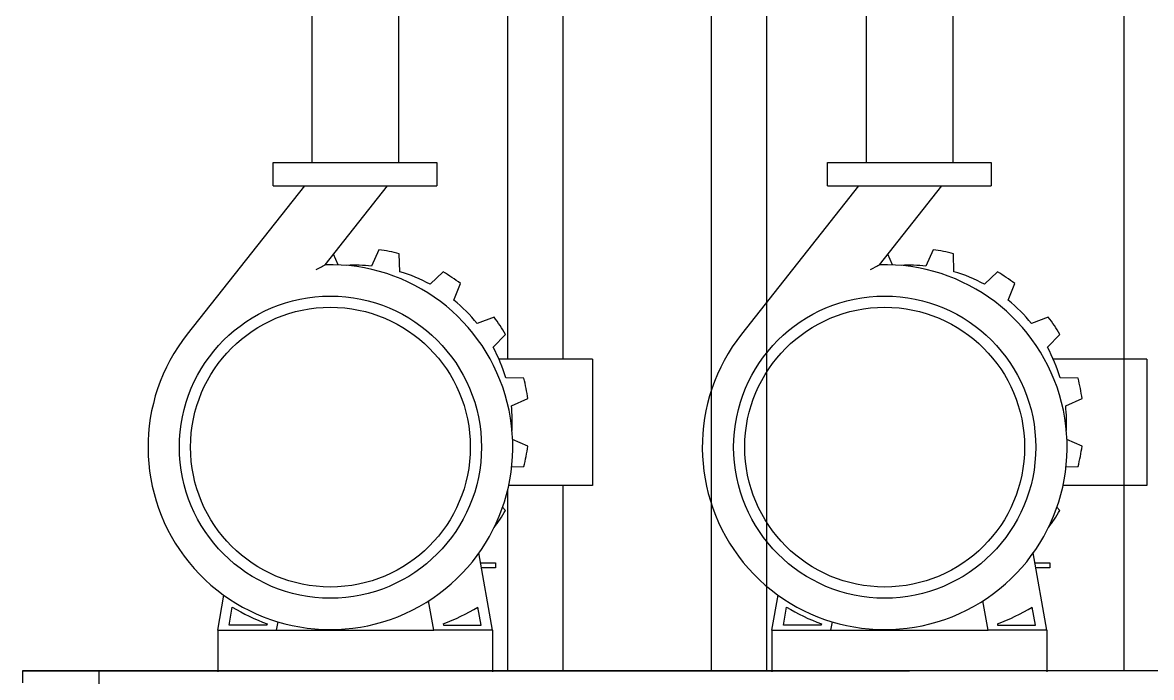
# Model space of a CAD drawing. Header units: inches. Extents: x 3739 to 4246, y 1221 to 1542.
# Drawn here: x 3886.18 to 3926.91, y 1288.3 to 1311.92 of the extents above; entities that cross this region are included whole.
import ezdxf

# ---------------------------------------------------------------- set-up
doc = ezdxf.new("R2010")
doc.units = ezdxf.units.IN
doc.header["$MEASUREMENT"] = 0
for name, color, linetype in [('No External Disconnect H1', 7, 'Continuous'), ('WDPUMP', 7, 'Continuous'), ('WSPUMP', 7, 'Continuous')]:
    doc.layers.add(name, color=color, linetype=linetype)

msp = doc.modelspace()

# ---------------------------------------------------------------- linework, layer by layer
at = {"color": 0, "linetype": 'Continuous'}
for p, q in [((3981.9322, 1288.5352), (3886.1822, 1288.5352)), ((3981.9322, 1288.5352), (3886.1822, 1288.5352)), ((3886.1822, 1288.5352), (3886.1822, 1288.0992)), ((3886.1822, 1288.5352), (3886.1822, 1288.0992)), ((3888.9322, 1288.5352), (3888.9322, 1278.5352)), ((3888.9322, 1288.5352), (3888.9322, 1278.5352))]:
    msp.add_line(p, q, dxfattribs=at)
at = {"layer": 'No External Disconnect H1', "color": 0, "linetype": 'Continuous'}
for q in [(3898.1822, 1288.5352), (3918.1822, 1288.5352), (3898.1822, 1288.5352), (3918.1822, 1288.5352)]:
    msp.add_line((3886.1822, 1288.5352), q, dxfattribs=at)
at = {"layer": 'WDPUMP', "color": 0, "linetype": 'Continuous'}
for p, q in [((3896.6197, 1332.3562), (3896.6197, 1306.8746)), ((3899.7447, 1332.3562), (3899.7447, 1306.8746)), ((3916.6197, 1332.3562), (3916.6197, 1306.8746)), ((3919.7447, 1332.3562), (3919.7447, 1306.8746)), ((3903.6779, 1324.0362), (3903.6779, 1299.7787)), ((3905.6779, 1324.0362), (3905.6779, 1299.7787)), ((3911.0292, 1324.0362), (3911.0292, 1298.6368)), ((3913.0292, 1324.0362), (3913.0292, 1301.8304)), ((3925.9322, 1288.5352), (3925.9322, 1315.9102)), ((3895.2291, 1306.0309), (3895.2291, 1306.8746)), ((3895.2291, 1306.8746), (3901.1353, 1306.8746)), ((3901.1353, 1306.8746), (3901.1353, 1306.0309)), ((3915.2291, 1306.0309), (3915.2291, 1306.8746)), ((3915.2291, 1306.8746), (3921.1353, 1306.8746)), ((3921.1353, 1306.8746), (3921.1353, 1306.0309)), ((3896.3488, 1306.0309), (3892.1262, 1300.6877)), ((3895.2291, 1306.0309), (3901.1353, 1306.0309)), ((3897.1002, 1303.1857), (3899.3488, 1306.0309)), ((3916.3488, 1306.0309), (3912.1262, 1300.6877)), ((3915.2291, 1306.0309), (3921.1353, 1306.0309)), ((3917.1002, 1303.1857), (3919.3488, 1306.0309)), ((3897.5664, 1303.1826), (3897.3986, 1303.5632)), ((3899.0389, 1303.7298), (3898.7778, 1303.1375)), ((3899.7892, 1302.9364), (3899.7745, 1303.5835)), ((3917.5664, 1303.1826), (3917.3986, 1303.5632)), ((3919.0389, 1303.7298), (3918.7778, 1303.1375)), ((3919.7892, 1302.9364), (3919.7745, 1303.5835)), ((3897.1002, 1303.1857), (3897.1002, 1303.1857)), ((3917.1002, 1303.1857), (3917.1002, 1303.1857)), ((3901.3579, 1302.9277), (3900.8899, 1302.4804)), ((3921.3579, 1302.9277), (3920.8899, 1302.4804)), ((3901.7474, 1301.9075), (3901.9815, 1302.511)), ((3921.7474, 1301.9075), (3921.9815, 1302.511)), ((3903.1933, 1301.2992), (3902.5899, 1301.0651)), ((3923.1933, 1301.2992), (3922.5899, 1301.0651)), ((3903.1629, 1300.2077), (3903.61, 1300.6756)), ((3923.1629, 1300.2077), (3923.61, 1300.6756)), ((3906.7443, 1299.7787), (3903.3732, 1299.7787)), ((3906.7443, 1299.7787), (3906.7443, 1295.2206)), ((3926.7443, 1299.7787), (3923.3732, 1299.7787)), ((3926.7443, 1299.7787), (3926.7443, 1295.2206)), ((3904.2659, 1299.0923), (3903.6188, 1299.1069)), ((3924.2659, 1299.0923), (3923.6188, 1299.1069)), ((3903.82, 1298.0955), (3904.4123, 1298.3567)), ((3923.82, 1298.0955), (3924.4123, 1298.3567)), ((3904.4123, 1296.6429), (3903.8651, 1296.8842)), ((3924.4123, 1296.6429), (3923.8651, 1296.8842)), ((3903.8326, 1295.8975), (3904.266, 1295.9073)), ((3923.8326, 1295.8975), (3924.266, 1295.9073)), ((3903.6779, 1295.0248), (3903.6779, 1288.5352)), ((3906.7443, 1295.2206), (3903.7232, 1295.2206)), ((3905.6779, 1295.2206), (3905.6779, 1288.5352)), ((3926.7443, 1295.2206), (3923.7232, 1295.2206)), ((3911.0292, 1294.5775), (3911.0292, 1288.5352)), ((3903.6102, 1294.324), (3903.5027, 1294.4365)), ((3923.6102, 1294.324), (3923.5027, 1294.4365)), ((3903.1427, 1289.9996), (3902.6507, 1292.7898)), ((3902.7129, 1292.4371), (3903.2447, 1292.4371)), ((3903.2447, 1292.4371), (3903.2447, 1292.2496)), ((3923.1427, 1289.9996), (3922.6507, 1292.7898)), ((3922.7129, 1292.4371), (3923.2447, 1292.4371)), ((3923.2447, 1292.4371), (3923.2447, 1292.2496)), ((3903.2447, 1292.2496), (3902.746, 1292.2496)), ((3923.2447, 1292.2496), (3922.746, 1292.2496)), ((3913.0292, 1291.591), (3913.0292, 1288.5352)), ((3893.2217, 1289.9996), (3893.4449, 1291.2657)), ((3913.2217, 1289.9996), (3913.4449, 1291.2657)), ((3893.6355, 1290.1871), (3893.7502, 1290.8376)), ((3901.0172, 1289.9996), (3900.8303, 1291.0595)), ((3902.7288, 1290.1871), (3902.6142, 1290.8376)), ((3913.6355, 1290.1871), (3913.7502, 1290.8376)), ((3921.0172, 1289.9996), (3920.8303, 1291.0595)), ((3922.7288, 1290.1871), (3922.6142, 1290.8376)), ((3893.2217, 1289.9996), (3895.3472, 1289.9996)), ((3893.2217, 1289.9996), (3893.2217, 1288.4996)), ((3894.9995, 1290.1871), (3893.6355, 1290.1871)), ((3895.0078, 1290.2346), (3894.9995, 1290.1871)), ((3895.3472, 1289.9996), (3895.4006, 1290.3028)), ((3895.3472, 1289.9996), (3901.0172, 1289.9996)), ((3903.1427, 1289.9996), (3901.0172, 1289.9996)), ((3901.3565, 1290.2346), (3901.3649, 1290.1871)), ((3901.3649, 1290.1871), (3902.7288, 1290.1871)), ((3903.1427, 1289.9996), (3903.1427, 1288.4996)), ((3913.2217, 1289.9996), (3915.3472, 1289.9996)), ((3913.2217, 1289.9996), (3913.2217, 1288.4996)), ((3914.9995, 1290.1871), (3913.6355, 1290.1871)), ((3915.0078, 1290.2346), (3914.9995, 1290.1871)), ((3915.3472, 1289.9996), (3915.4006, 1290.3028)), ((3915.3472, 1289.9996), (3921.0172, 1289.9996)), ((3923.1427, 1289.9996), (3921.0172, 1289.9996)), ((3921.3565, 1290.2346), (3921.3649, 1290.1871)), ((3921.3649, 1290.1871), (3922.7288, 1290.1871)), ((3923.1427, 1289.9996), (3923.1427, 1288.4996)), ((3886.1822, 1288.5352), (3918.1822, 1288.5352)), ((3886.1822, 1288.5352), (3918.1822, 1288.5352))]:
    msp.add_line(p, q, dxfattribs=at)
at = {"layer": 'WDPUMP', "color": 0, "linetype": 'Continuous', "flags": 128}
for points in [[(3896.7765, 1303.0179), (3896.7769, 1303.0181), (3896.8708, 1303.0678), (3896.963, 1303.1159), (3897.0061, 1303.1383), (3897.0466, 1303.1591), (3897.0811, 1303.1766), (3897.0956, 1303.1836), (3897.1002, 1303.1857)], [(3916.7765, 1303.0179), (3916.7769, 1303.0181), (3916.8708, 1303.0678), (3916.963, 1303.1159), (3917.0061, 1303.1383), (3917.0466, 1303.1591), (3917.0811, 1303.1766), (3917.0956, 1303.1836), (3917.1002, 1303.1857)]]:
    msp.add_lwpolyline(points, dxfattribs=at)
at = {"layer": 'WDPUMP', "color": 0, "linetype": 'Continuous'}
for centre, radius in [((3897.2897, 1296.6071), 5.4507), ((3917.2897, 1296.6071), 5.4507), ((3897.2897, 1296.6071), 5.0475), ((3917.2897, 1296.6071), 5.0475)]:
    msp.add_circle(centre, radius, dxfattribs=at)
for centre, radius, start, end in [((3898.1822, 1297.4996), 6.2888, 75.33293, 82.17011), ((3918.1822, 1297.4996), 6.2888, 75.33293, 82.17011), ((3897.2897, 1296.6071), 6.5812, 141.68139, 91.64981), ((3898.1822, 1297.4996), 5.6693, 83.96985, 92.98265), ((3917.2897, 1296.6071), 6.5812, 141.68139, 91.64981), ((3918.1822, 1297.4996), 5.6693, 83.96985, 92.98265), ((3898.1822, 1297.4996), 5.6693, 61.46985, 73.53319), ((3898.1822, 1297.4996), 6.2888, 52.83293, 59.67011), ((3918.1822, 1297.4996), 5.6693, 61.46985, 73.53319), ((3918.1822, 1297.4996), 6.2888, 52.83293, 59.67011), ((3898.1822, 1297.4996), 5.6693, 38.96985, 51.03319), ((3918.1822, 1297.4996), 5.6693, 38.96985, 51.03319), ((3898.1822, 1297.4996), 6.2888, 30.33293, 37.17011), ((3918.1822, 1297.4996), 6.2888, 30.33293, 37.17011), ((3898.1822, 1297.4996), 5.6693, 16.46985, 28.53319), ((3918.1822, 1297.4996), 5.6693, 16.46985, 28.53319), ((3898.1822, 1297.4996), 6.2888, 7.83293, 14.67011), ((3918.1822, 1297.4996), 6.2888, 7.83293, 14.67011), ((3898.1822, 1297.4996), 5.6692, 357.01735, 6.03319), ((3918.1822, 1297.4996), 5.6692, 357.01735, 6.03319), ((3898.1822, 1297.4996), 6.2888, 345.33293, 352.17011), ((3918.1822, 1297.4996), 6.2888, 345.33293, 352.17011), ((3898.1822, 1297.4996), 6.2887, 322.86142, 329.67011), ((3918.1822, 1297.4996), 6.2887, 322.86142, 329.67011), ((3897.2897, 1296.6071), 6.7688, 238.47214, 250.29874), ((3899.0747, 1296.6071), 6.7688, 289.70126, 301.52786), ((3917.2897, 1296.6071), 6.7688, 238.47214, 250.29874), ((3919.0747, 1296.6071), 6.7688, 289.70126, 301.52786)]:
    msp.add_arc(centre, radius, start, end, dxfattribs=at)
at = {"layer": 'WSPUMP', "color": 0, "linetype": 'Continuous'}
for p, q in [((3896.6197, 1332.3562), (3896.6197, 1306.8746)), ((3899.7447, 1332.3562), (3899.7447, 1306.8746)), ((3903.6779, 1324.0362), (3903.6779, 1299.7787)), ((3905.6779, 1324.0362), (3905.6779, 1299.7787)), ((3911.0292, 1324.0362), (3911.0292, 1288.5352)), ((3913.0292, 1324.0362), (3913.0292, 1288.5352)), ((3925.9322, 1288.5352), (3925.9322, 1315.9102)), ((3895.2291, 1306.0309), (3895.2291, 1306.8746)), ((3895.2291, 1306.8746), (3901.1353, 1306.8746)), ((3901.1353, 1306.8746), (3901.1353, 1306.0309)), ((3896.3488, 1306.0309), (3892.1262, 1300.6877)), ((3895.2291, 1306.0309), (3901.1353, 1306.0309)), ((3897.1002, 1303.1857), (3899.3488, 1306.0309)), ((3897.5664, 1303.1826), (3897.3986, 1303.5632)), ((3899.0389, 1303.7298), (3898.7778, 1303.1375)), ((3899.7892, 1302.9364), (3899.7745, 1303.5835)), ((3897.1002, 1303.1857), (3897.1002, 1303.1857)), ((3901.3579, 1302.9277), (3900.8899, 1302.4804)), ((3901.7474, 1301.9075), (3901.9815, 1302.511)), ((3903.1933, 1301.2992), (3902.5899, 1301.0651)), ((3903.1629, 1300.2077), (3903.61, 1300.6756)), ((3906.7443, 1299.7787), (3903.3732, 1299.7787)), ((3906.7443, 1299.7787), (3906.7443, 1295.2206)), ((3904.2659, 1299.0923), (3903.6188, 1299.1069)), ((3903.82, 1298.0955), (3904.4123, 1298.3567)), ((3904.4123, 1296.6429), (3903.8651, 1296.8842)), ((3903.8326, 1295.8975), (3904.266, 1295.9073)), ((3903.6779, 1295.0248), (3903.6779, 1288.5352)), ((3906.7443, 1295.2206), (3903.7232, 1295.2206)), ((3905.6779, 1295.2206), (3905.6779, 1288.5352)), ((3903.6102, 1294.324), (3903.5027, 1294.4365)), ((3903.1427, 1289.9996), (3902.6507, 1292.7898)), ((3902.7129, 1292.4371), (3903.2447, 1292.4371)), ((3903.2447, 1292.4371), (3903.2447, 1292.2496)), ((3903.2447, 1292.2496), (3902.746, 1292.2496)), ((3893.2217, 1289.9996), (3893.4449, 1291.2657)), ((3893.6355, 1290.1871), (3893.7502, 1290.8376)), ((3901.0172, 1289.9996), (3900.8303, 1291.0595)), ((3902.7288, 1290.1871), (3902.6142, 1290.8376)), ((3893.2217, 1289.9996), (3895.3472, 1289.9996)), ((3893.2217, 1289.9996), (3893.2217, 1288.4996)), ((3894.9995, 1290.1871), (3893.6355, 1290.1871)), ((3895.0078, 1290.2346), (3894.9995, 1290.1871)), ((3895.3472, 1289.9996), (3895.4006, 1290.3028)), ((3895.3472, 1289.9996), (3901.0172, 1289.9996)), ((3903.1427, 1289.9996), (3901.0172, 1289.9996)), ((3901.3565, 1290.2346), (3901.3649, 1290.1871)), ((3901.3649, 1290.1871), (3902.7288, 1290.1871)), ((3903.1427, 1289.9996), (3903.1427, 1288.4996))]:
    msp.add_line(p, q, dxfattribs=at)
at = {"layer": 'WSPUMP', "color": 0, "linetype": 'Continuous', "flags": 128}
msp.add_lwpolyline([(3896.7765, 1303.0179), (3896.7769, 1303.0181), (3896.8708, 1303.0678), (3896.963, 1303.1159), (3897.0061, 1303.1383), (3897.0466, 1303.1591), (3897.0811, 1303.1766), (3897.0956, 1303.1836), (3897.1002, 1303.1857)], dxfattribs=at)
at = {"layer": 'WSPUMP', "color": 0, "linetype": 'Continuous'}
for radius in [5.4507, 5.0475]:
    msp.add_circle((3897.2897, 1296.6071), radius, dxfattribs=at)
for centre, radius, start, end in [((3898.1822, 1297.4996), 6.2888, 75.33293, 82.17011), ((3897.2897, 1296.6071), 6.5812, 141.68139, 91.64981), ((3898.1822, 1297.4996), 5.6693, 83.96985, 92.98265), ((3898.1822, 1297.4996), 5.6693, 61.46985, 73.53319), ((3898.1822, 1297.4996), 6.2888, 52.83293, 59.67011), ((3898.1822, 1297.4996), 5.6693, 38.96985, 51.03319), ((3898.1822, 1297.4996), 6.2888, 30.33293, 37.17011), ((3898.1822, 1297.4996), 5.6693, 16.46985, 28.53319), ((3898.1822, 1297.4996), 6.2888, 7.83293, 14.67011), ((3898.1822, 1297.4996), 5.6692, 357.01735, 6.03319), ((3898.1822, 1297.4996), 6.2888, 345.33293, 352.17011), ((3898.1822, 1297.4996), 6.2887, 322.86142, 329.67011), ((3897.2897, 1296.6071), 6.7688, 238.47214, 250.29874), ((3899.0747, 1296.6071), 6.7688, 289.70126, 301.52786)]:
    msp.add_arc(centre, radius, start, end, dxfattribs=at)

doc.saveas('drawing.dxf')
